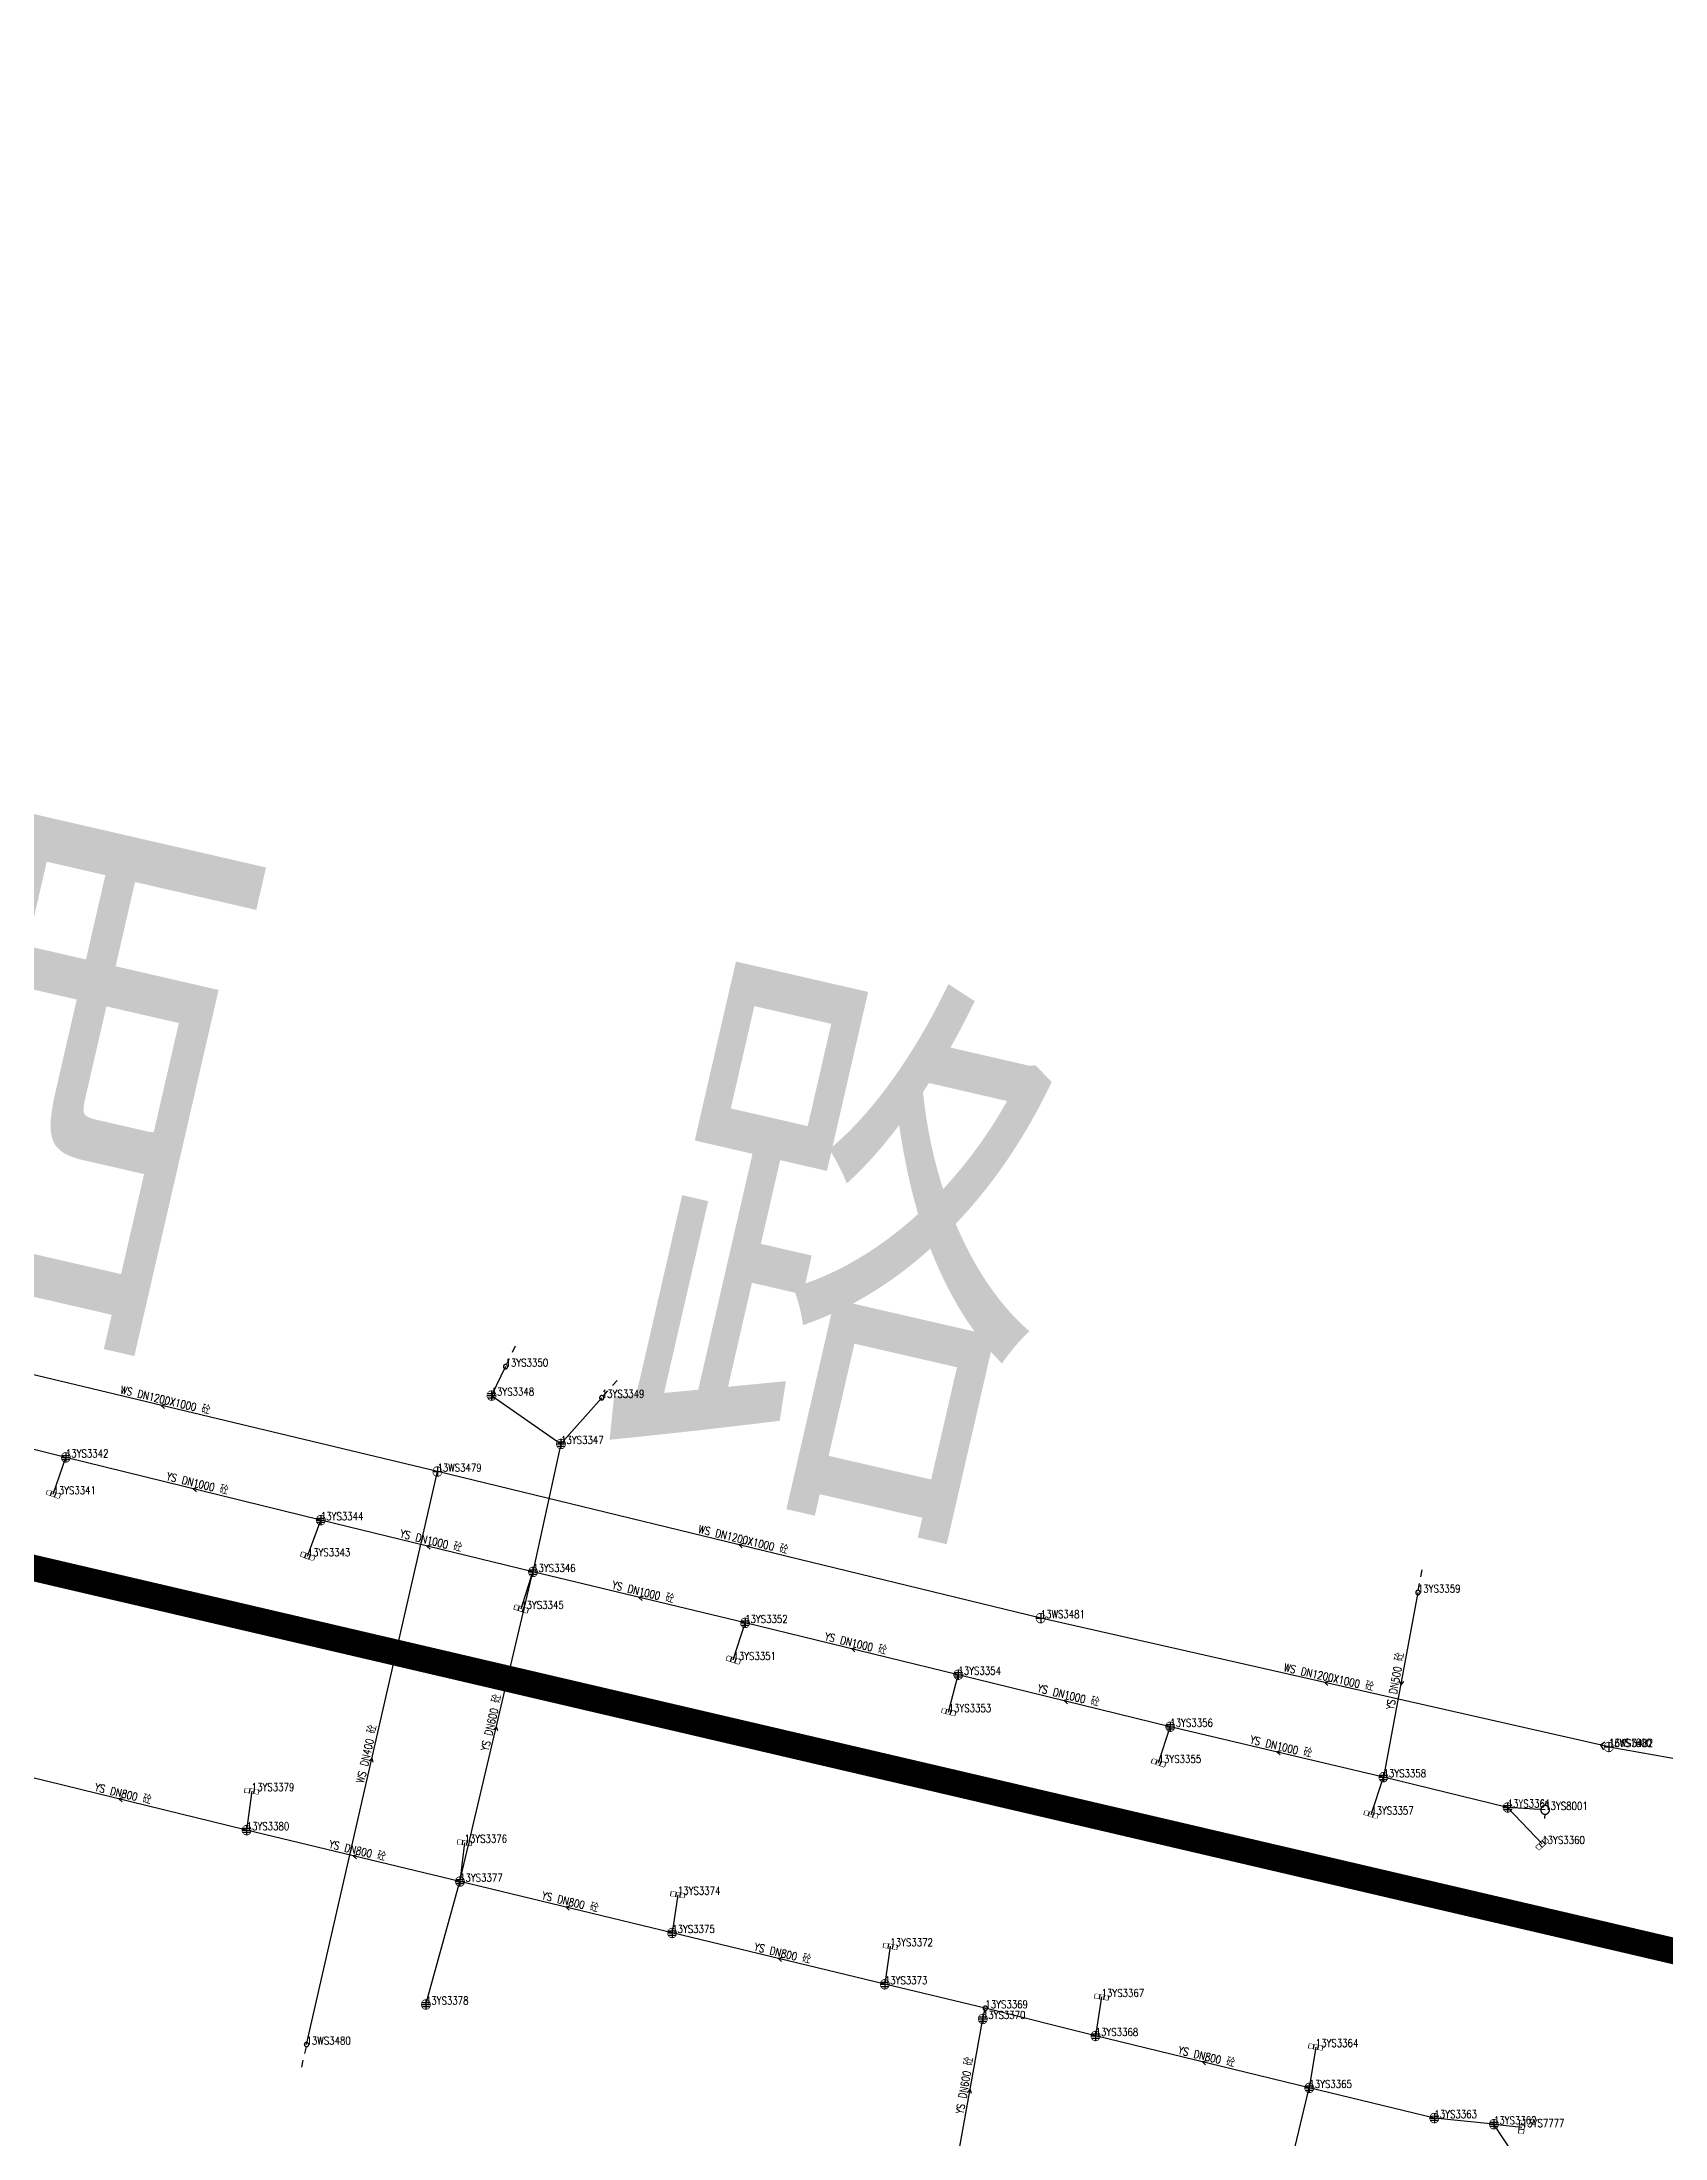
# Model space of a CAD drawing. Extents: x 78813 to 99477, y 2421021 to 2448125.
# Drawn here: x 83625.8 to 83811.4, y 2435447.8 to 2435687.6 of the extents above; entities that cross this region are included whole.
import ezdxf
from ezdxf.enums import TextEntityAlignment as Align

# ---------------------------------------------------------------- set-up
doc = ezdxf.new("R2010")
doc.units = 0
doc.set_wipeout_variables(frame=1)
doc.layers.get('0').update_dxf_attribs({"linetype": 'CONTINUOUS'})
for name, color, linetype in [('DX_WS', 16, 'CONTINUOUS'), ('DX_YS', 42, 'CONTINUOUS'), ('道路', 5, 'CONTINUOUS')]:
    doc.layers.add(name, color=color, linetype=linetype)
doc.layers.add('WSLINE', color=7, linetype='CONTINUOUS', true_color=0x7f0000)
doc.layers.add('YSLINE', color=7, linetype='CONTINUOUS', true_color=0xcc9900)
doc.layers.add('道路名称', color=7, linetype='CONTINUOUS', lineweight=0)
doc.styles.add('CcNameZT', font='txt.SHX', dxfattribs={"width": 0.8, "bigfont": 'HZTXT.SHX'})
doc.styles.get("Standard").update_dxf_attribs({"font": 'txt.shx', "bigfont": 'hztxt.shx'})
doc.styles.add('宋体0.7', font='', dxfattribs={"width": 0.7})
doc.styles.get('宋体0.7').set_extended_font_data('SimSun')

# ---------------------------------------------------------------- blocks, each defined once
blk = doc.blocks.new('GC546')
at = {"color": 0}
for p in [(0.866, 0.5), (0.866, -0.5)]:
    blk.add_line(p, (0, 0), dxfattribs=at)
blk = doc.blocks.new('PS污水井')
blk.add_lwpolyline([(1, 0), (1, 0.07), (0.99, 0.14), (0.98, 0.21), (0.96, 0.28), (0.94, 0.34), (0.91, 0.41), (0.88, 0.47), (0.85, 0.53), (0.81, 0.59), (0.77, 0.64), (0.72, 0.69), (0.67, 0.74), (0.62, 0.79), (0.56, 0.83), (0.5, 0.87), (0.44, 0.9), (0.37, 0.93), (0.31, 0.95), (0.24, 0.97), (0.17, 0.98), (0.1, 0.99), (0.03, 1), (-0.03, 1), (-0.1, 0.99), (-0.17, 0.98), (-0.24, 0.97), (-0.31, 0.95), (-0.37, 0.93), (-0.44, 0.9), (-0.5, 0.87), (-0.56, 0.83), (-0.62, 0.79), (-0.67, 0.74), (-0.72, 0.69), (-0.77, 0.64), (-0.81, 0.59), (-0.85, 0.53), (-0.88, 0.47), (-0.91, 0.41), (-0.94, 0.34), (-0.96, 0.28), (-0.98, 0.21), (-0.99, 0.14), (-1, 0.07), (-1, 0), (-1, -0.07), (-0.99, -0.14), (-0.98, -0.21), (-0.96, -0.28), (-0.94, -0.34), (-0.91, -0.41), (-0.88, -0.47), (-0.85, -0.53), (-0.81, -0.59), (-0.77, -0.64), (-0.72, -0.69), (-0.67, -0.74), (-0.62, -0.79), (-0.56, -0.83), (-0.5, -0.87), (-0.44, -0.9), (-0.37, -0.93), (-0.31, -0.95), (-0.24, -0.97), (-0.17, -0.98), (-0.1, -0.99), (-0.03, -1), (0.03, -1), (0.1, -0.99), (0.17, -0.98), (0.24, -0.97), (0.31, -0.95), (0.37, -0.93), (0.44, -0.9), (0.5, -0.87), (0.56, -0.83), (0.62, -0.79), (0.67, -0.74), (0.72, -0.69), (0.77, -0.64), (0.81, -0.59), (0.85, -0.53), (0.88, -0.47), (0.91, -0.41), (0.94, -0.34), (0.96, -0.28), (0.98, -0.21), (0.99, -0.14), (1, 0)], close=True)
blk.add_wipeout([(1, 0), (1, 0.07), (0.99, 0.14), (0.98, 0.21), (0.96, 0.28), (0.94, 0.34), (0.91, 0.41), (0.88, 0.47), (0.85, 0.53), (0.81, 0.59), (0.77, 0.64), (0.72, 0.69), (0.67, 0.74), (0.62, 0.79), (0.56, 0.83), (0.5, 0.87), (0.44, 0.9), (0.37, 0.93), (0.31, 0.95), (0.24, 0.97), (0.17, 0.98), (0.1, 0.99), (0.03, 1), (-0.03, 1), (-0.1, 0.99), (-0.17, 0.98), (-0.24, 0.97), (-0.31, 0.95), (-0.37, 0.93), (-0.44, 0.9), (-0.5, 0.87), (-0.56, 0.83), (-0.62, 0.79), (-0.67, 0.74), (-0.72, 0.69), (-0.77, 0.64), (-0.81, 0.59), (-0.85, 0.53), (-0.88, 0.47), (-0.91, 0.41), (-0.94, 0.34), (-0.96, 0.28), (-0.98, 0.21), (-0.99, 0.14), (-1, 0.07), (-1, 0), (-1, -0.07), (-0.99, -0.14), (-0.98, -0.21), (-0.96, -0.28), (-0.94, -0.34), (-0.91, -0.41), (-0.88, -0.47), (-0.85, -0.53), (-0.81, -0.59), (-0.77, -0.64), (-0.72, -0.69), (-0.67, -0.74), (-0.62, -0.79), (-0.56, -0.83), (-0.5, -0.87), (-0.44, -0.9), (-0.37, -0.93), (-0.31, -0.95), (-0.24, -0.97), (-0.17, -0.98), (-0.1, -0.99), (-0.03, -1), (0.03, -1), (0.1, -0.99), (0.17, -0.98), (0.24, -0.97), (0.31, -0.95), (0.37, -0.93), (0.44, -0.9), (0.5, -0.87), (0.56, -0.83), (0.62, -0.79), (0.67, -0.74), (0.72, -0.69), (0.77, -0.64), (0.81, -0.59), (0.85, -0.53), (0.88, -0.47), (0.91, -0.41), (0.94, -0.34), (0.96, -0.28), (0.98, -0.21), (0.99, -0.14)])
for p, q in [((-1, 0), (0, 0)), ((0, 1), (0, 0)), ((0, 0), (0, -1)), ((0, 0), (1, 0))]:
    blk.add_line(p, q)
blk = doc.blocks.new('PS非普查')
blk.add_lwpolyline([(3.7, 0), (5.3, 0)])
blk.add_wipeout([(0.5, 0), (0.5, 0.03), (0.5, 0.07), (0.49, 0.1), (0.48, 0.14), (0.47, 0.17), (0.46, 0.2), (0.44, 0.23), (0.42, 0.26), (0.4, 0.29), (0.38, 0.32), (0.36, 0.35), (0.33, 0.37), (0.31, 0.39), (0.28, 0.41), (0.25, 0.43), (0.22, 0.45), (0.19, 0.46), (0.15, 0.48), (0.12, 0.49), (0.09, 0.49), (0.05, 0.5), (0.02, 0.5), (-0.02, 0.5), (-0.05, 0.5), (-0.09, 0.49), (-0.12, 0.49), (-0.15, 0.48), (-0.19, 0.46), (-0.22, 0.45), (-0.25, 0.43), (-0.28, 0.41), (-0.31, 0.39), (-0.33, 0.37), (-0.36, 0.35), (-0.38, 0.32), (-0.4, 0.29), (-0.42, 0.26), (-0.44, 0.23), (-0.46, 0.2), (-0.47, 0.17), (-0.48, 0.14), (-0.49, 0.1), (-0.5, 0.07), (-0.5, 0.03), (-0.5, 0), (-0.5, -0.03), (-0.5, -0.07), (-0.49, -0.1), (-0.48, -0.14), (-0.47, -0.17), (-0.46, -0.2), (-0.44, -0.23), (-0.42, -0.26), (-0.4, -0.29), (-0.38, -0.32), (-0.36, -0.35), (-0.33, -0.37), (-0.31, -0.39), (-0.28, -0.41), (-0.25, -0.43), (-0.22, -0.45), (-0.19, -0.46), (-0.15, -0.48), (-0.12, -0.49), (-0.09, -0.49), (-0.05, -0.5), (-0.02, -0.5), (0.02, -0.5), (0.05, -0.5), (0.09, -0.49), (0.12, -0.49), (0.15, -0.48), (0.19, -0.46), (0.22, -0.45), (0.25, -0.43), (0.28, -0.41), (0.31, -0.39), (0.33, -0.37), (0.36, -0.35), (0.38, -0.32), (0.4, -0.29), (0.42, -0.26), (0.44, -0.23), (0.46, -0.2), (0.47, -0.17), (0.48, -0.14), (0.49, -0.1), (0.5, -0.07)])
blk.add_line((0.5, 0), (2.1, 0))
blk.add_lwpolyline([(0.5, 0), (0.5, 0.03), (0.5, 0.07), (0.49, 0.1), (0.48, 0.14), (0.47, 0.17), (0.46, 0.2), (0.44, 0.23), (0.42, 0.26), (0.4, 0.29), (0.38, 0.32), (0.36, 0.35), (0.33, 0.37), (0.31, 0.39), (0.28, 0.41), (0.25, 0.43), (0.22, 0.45), (0.19, 0.46), (0.15, 0.48), (0.12, 0.49), (0.09, 0.49), (0.05, 0.5), (0.02, 0.5), (-0.02, 0.5), (-0.05, 0.5), (-0.09, 0.49), (-0.12, 0.49), (-0.15, 0.48), (-0.19, 0.46), (-0.22, 0.45), (-0.25, 0.43), (-0.28, 0.41), (-0.31, 0.39), (-0.33, 0.37), (-0.36, 0.35), (-0.38, 0.32), (-0.4, 0.29), (-0.42, 0.26), (-0.44, 0.23), (-0.46, 0.2), (-0.47, 0.17), (-0.48, 0.14), (-0.49, 0.1), (-0.5, 0.07), (-0.5, 0.03), (-0.5, 0), (-0.5, -0.03), (-0.5, -0.07), (-0.49, -0.1), (-0.48, -0.14), (-0.47, -0.17), (-0.46, -0.2), (-0.44, -0.23), (-0.42, -0.26), (-0.4, -0.29), (-0.38, -0.32), (-0.36, -0.35), (-0.33, -0.37), (-0.31, -0.39), (-0.28, -0.41), (-0.25, -0.43), (-0.22, -0.45), (-0.19, -0.46), (-0.15, -0.48), (-0.12, -0.49), (-0.09, -0.49), (-0.05, -0.5), (-0.02, -0.5), (0.02, -0.5), (0.05, -0.5), (0.09, -0.49), (0.12, -0.49), (0.15, -0.48), (0.19, -0.46), (0.22, -0.45), (0.25, -0.43), (0.28, -0.41), (0.31, -0.39), (0.33, -0.37), (0.36, -0.35), (0.38, -0.32), (0.4, -0.29), (0.42, -0.26), (0.44, -0.23), (0.46, -0.2), (0.47, -0.17), (0.48, -0.14), (0.49, -0.1), (0.5, -0.07), (0.5, 0)], close=True)
blk = doc.blocks.new('PS出水口')
for points in [[(0, 0), (1.97, 0)], [(1.15, -0.88), (1.97, 0), (1.11, 0.93)]]:
    blk.add_lwpolyline(points)
blk = doc.blocks.new('PS雨水井')
blk.add_lwpolyline([(1, 0), (1, 0.07), (0.99, 0.14), (0.98, 0.21), (0.96, 0.28), (0.94, 0.34), (0.91, 0.41), (0.88, 0.47), (0.85, 0.53), (0.81, 0.59), (0.77, 0.64), (0.72, 0.69), (0.67, 0.74), (0.62, 0.79), (0.56, 0.83), (0.5, 0.87), (0.44, 0.9), (0.37, 0.93), (0.31, 0.95), (0.24, 0.97), (0.17, 0.98), (0.1, 0.99), (0.03, 1), (-0.03, 1), (-0.1, 0.99), (-0.17, 0.98), (-0.24, 0.97), (-0.31, 0.95), (-0.37, 0.93), (-0.44, 0.9), (-0.5, 0.87), (-0.56, 0.83), (-0.62, 0.79), (-0.67, 0.74), (-0.72, 0.69), (-0.77, 0.64), (-0.81, 0.59), (-0.85, 0.53), (-0.88, 0.47), (-0.91, 0.41), (-0.94, 0.34), (-0.96, 0.28), (-0.98, 0.21), (-0.99, 0.14), (-1, 0.07), (-1, 0), (-1, -0.07), (-0.99, -0.14), (-0.98, -0.21), (-0.96, -0.28), (-0.94, -0.34), (-0.91, -0.41), (-0.88, -0.47), (-0.85, -0.53), (-0.81, -0.59), (-0.77, -0.64), (-0.72, -0.69), (-0.67, -0.74), (-0.62, -0.79), (-0.56, -0.83), (-0.5, -0.87), (-0.44, -0.9), (-0.37, -0.93), (-0.31, -0.95), (-0.24, -0.97), (-0.17, -0.98), (-0.1, -0.99), (-0.03, -1), (0.03, -1), (0.1, -0.99), (0.17, -0.98), (0.24, -0.97), (0.31, -0.95), (0.37, -0.93), (0.44, -0.9), (0.5, -0.87), (0.56, -0.83), (0.62, -0.79), (0.67, -0.74), (0.72, -0.69), (0.77, -0.64), (0.81, -0.59), (0.85, -0.53), (0.88, -0.47), (0.91, -0.41), (0.94, -0.34), (0.96, -0.28), (0.98, -0.21), (0.99, -0.14), (1, 0)], close=True)
blk.add_wipeout([(1, 0), (1, 0.07), (0.99, 0.14), (0.98, 0.21), (0.96, 0.28), (0.94, 0.34), (0.91, 0.41), (0.88, 0.47), (0.85, 0.53), (0.81, 0.59), (0.77, 0.64), (0.72, 0.69), (0.67, 0.74), (0.62, 0.79), (0.56, 0.83), (0.5, 0.87), (0.44, 0.9), (0.37, 0.93), (0.31, 0.95), (0.24, 0.97), (0.17, 0.98), (0.1, 0.99), (0.03, 1), (-0.03, 1), (-0.1, 0.99), (-0.17, 0.98), (-0.24, 0.97), (-0.31, 0.95), (-0.37, 0.93), (-0.44, 0.9), (-0.5, 0.87), (-0.56, 0.83), (-0.62, 0.79), (-0.67, 0.74), (-0.72, 0.69), (-0.77, 0.64), (-0.81, 0.59), (-0.85, 0.53), (-0.88, 0.47), (-0.91, 0.41), (-0.94, 0.34), (-0.96, 0.28), (-0.98, 0.21), (-0.99, 0.14), (-1, 0.07), (-1, 0), (-1, -0.07), (-0.99, -0.14), (-0.98, -0.21), (-0.96, -0.28), (-0.94, -0.34), (-0.91, -0.41), (-0.88, -0.47), (-0.85, -0.53), (-0.81, -0.59), (-0.77, -0.64), (-0.72, -0.69), (-0.67, -0.74), (-0.62, -0.79), (-0.56, -0.83), (-0.5, -0.87), (-0.44, -0.9), (-0.37, -0.93), (-0.31, -0.95), (-0.24, -0.97), (-0.17, -0.98), (-0.1, -0.99), (-0.03, -1), (0.03, -1), (0.1, -0.99), (0.17, -0.98), (0.24, -0.97), (0.31, -0.95), (0.37, -0.93), (0.44, -0.9), (0.5, -0.87), (0.56, -0.83), (0.62, -0.79), (0.67, -0.74), (0.72, -0.69), (0.77, -0.64), (0.81, -0.59), (0.85, -0.53), (0.88, -0.47), (0.91, -0.41), (0.94, -0.34), (0.96, -0.28), (0.98, -0.21), (0.99, -0.14)])
for p, q in [((-1, 0), (0, 0)), ((-0.88, 0.48), (0, 0.47)), ((0, 1), (0, 0)), ((0, 0.47), (0.88, 0.47)), ((0, 0), (0, -1)), ((0, 0), (1, 0)), ((-0.88, -0.48), (0, -0.48)), ((0, -0.48), (0.88, -0.48))]:
    blk.add_line(p, q)
blk = doc.blocks.new('PS管线点')
blk.add_wipeout([(0.5, 0), (0.5, 0.03), (0.5, 0.07), (0.49, 0.1), (0.48, 0.14), (0.47, 0.17), (0.46, 0.2), (0.44, 0.23), (0.42, 0.26), (0.4, 0.29), (0.38, 0.32), (0.36, 0.35), (0.33, 0.37), (0.31, 0.39), (0.28, 0.41), (0.25, 0.43), (0.22, 0.45), (0.19, 0.46), (0.15, 0.48), (0.12, 0.49), (0.09, 0.49), (0.05, 0.5), (0.02, 0.5), (-0.02, 0.5), (-0.05, 0.5), (-0.09, 0.49), (-0.12, 0.49), (-0.15, 0.48), (-0.19, 0.46), (-0.22, 0.45), (-0.25, 0.43), (-0.28, 0.41), (-0.31, 0.39), (-0.33, 0.37), (-0.36, 0.35), (-0.38, 0.32), (-0.4, 0.29), (-0.42, 0.26), (-0.44, 0.23), (-0.46, 0.2), (-0.47, 0.17), (-0.48, 0.14), (-0.49, 0.1), (-0.5, 0.07), (-0.5, 0.03), (-0.5, 0), (-0.5, -0.03), (-0.5, -0.07), (-0.49, -0.1), (-0.48, -0.14), (-0.47, -0.17), (-0.46, -0.2), (-0.44, -0.23), (-0.42, -0.26), (-0.4, -0.29), (-0.38, -0.32), (-0.36, -0.35), (-0.33, -0.37), (-0.31, -0.39), (-0.28, -0.41), (-0.25, -0.43), (-0.22, -0.45), (-0.19, -0.46), (-0.15, -0.48), (-0.12, -0.49), (-0.09, -0.49), (-0.05, -0.5), (-0.02, -0.5), (0.02, -0.5), (0.05, -0.5), (0.09, -0.49), (0.12, -0.49), (0.15, -0.48), (0.19, -0.46), (0.22, -0.45), (0.25, -0.43), (0.28, -0.41), (0.31, -0.39), (0.33, -0.37), (0.36, -0.35), (0.38, -0.32), (0.4, -0.29), (0.42, -0.26), (0.44, -0.23), (0.46, -0.2), (0.47, -0.17), (0.48, -0.14), (0.49, -0.1), (0.5, -0.07)])
blk.add_lwpolyline([(0.5, 0), (0.5, 0.03), (0.5, 0.07), (0.49, 0.1), (0.48, 0.14), (0.47, 0.17), (0.46, 0.2), (0.44, 0.23), (0.42, 0.26), (0.4, 0.29), (0.38, 0.32), (0.36, 0.35), (0.33, 0.37), (0.31, 0.39), (0.28, 0.41), (0.25, 0.43), (0.22, 0.45), (0.19, 0.46), (0.15, 0.48), (0.12, 0.49), (0.09, 0.49), (0.05, 0.5), (0.02, 0.5), (-0.02, 0.5), (-0.05, 0.5), (-0.09, 0.49), (-0.12, 0.49), (-0.15, 0.48), (-0.19, 0.46), (-0.22, 0.45), (-0.25, 0.43), (-0.28, 0.41), (-0.31, 0.39), (-0.33, 0.37), (-0.36, 0.35), (-0.38, 0.32), (-0.4, 0.29), (-0.42, 0.26), (-0.44, 0.23), (-0.46, 0.2), (-0.47, 0.17), (-0.48, 0.14), (-0.49, 0.1), (-0.5, 0.07), (-0.5, 0.03), (-0.5, 0), (-0.5, -0.03), (-0.5, -0.07), (-0.49, -0.1), (-0.48, -0.14), (-0.47, -0.17), (-0.46, -0.2), (-0.44, -0.23), (-0.42, -0.26), (-0.4, -0.29), (-0.38, -0.32), (-0.36, -0.35), (-0.33, -0.37), (-0.31, -0.39), (-0.28, -0.41), (-0.25, -0.43), (-0.22, -0.45), (-0.19, -0.46), (-0.15, -0.48), (-0.12, -0.49), (-0.09, -0.49), (-0.05, -0.5), (-0.02, -0.5), (0.02, -0.5), (0.05, -0.5), (0.09, -0.49), (0.12, -0.49), (0.15, -0.48), (0.19, -0.46), (0.22, -0.45), (0.25, -0.43), (0.28, -0.41), (0.31, -0.39), (0.33, -0.37), (0.36, -0.35), (0.38, -0.32), (0.4, -0.29), (0.42, -0.26), (0.44, -0.23), (0.46, -0.2), (0.47, -0.17), (0.48, -0.14), (0.49, -0.1), (0.5, -0.07), (0.5, 0)], close=True)
blk = doc.blocks.new('PS雨篦')
blk.add_lwpolyline([(-1.5, 0.5), (0, 0.5), (1.5, 0.5), (1.5, -0.5), (0, -0.5), (-1.5, -0.5)], close=True)
blk.add_wipeout([(-1.5, 0.5), (0, 0.5), (1.5, 0.5), (1.5, -0.5), (0, -0.5), (-1.5, -0.5)])
for p, q in [((-0.51, -0.5), (-0.51, 0.5)), ((0.49, -0.5), (0.49, 0.5))]:
    blk.add_line(p, q)
blk = doc.blocks.new('PS预留口')
blk.add_lwpolyline([(4.2, 0), (5.8, 0)])
blk.add_wipeout([(1, 0), (1, 0.07), (0.99, 0.14), (0.98, 0.21), (0.96, 0.28), (0.94, 0.34), (0.91, 0.41), (0.88, 0.47), (0.85, 0.53), (0.81, 0.59), (0.77, 0.64), (0.72, 0.69), (0.67, 0.74), (0.62, 0.79), (0.56, 0.83), (0.5, 0.87), (0.44, 0.9), (0.37, 0.93), (0.31, 0.95), (0.24, 0.97), (0.17, 0.98), (0.1, 0.99), (0.03, 1), (-0.03, 1), (-0.1, 0.99), (-0.17, 0.98), (-0.24, 0.97), (-0.31, 0.95), (-0.37, 0.93), (-0.44, 0.9), (-0.5, 0.87), (-0.56, 0.83), (-0.62, 0.79), (-0.67, 0.74), (-0.72, 0.69), (-0.77, 0.64), (-0.81, 0.59), (-0.85, 0.53), (-0.88, 0.47), (-0.91, 0.41), (-0.94, 0.34), (-0.96, 0.28), (-0.98, 0.21), (-0.99, 0.14), (-1, 0.07), (-1, 0), (-1, -0.07), (-0.99, -0.14), (-0.98, -0.21), (-0.96, -0.28), (-0.94, -0.34), (-0.91, -0.41), (-0.88, -0.47), (-0.85, -0.53), (-0.81, -0.59), (-0.77, -0.64), (-0.72, -0.69), (-0.67, -0.74), (-0.62, -0.79), (-0.56, -0.83), (-0.5, -0.87), (-0.44, -0.9), (-0.37, -0.93), (-0.31, -0.95), (-0.24, -0.97), (-0.17, -0.98), (-0.1, -0.99), (-0.03, -1), (0.03, -1), (0.1, -0.99), (0.17, -0.98), (0.24, -0.97), (0.31, -0.95), (0.37, -0.93), (0.44, -0.9), (0.5, -0.87), (0.56, -0.83), (0.62, -0.79), (0.67, -0.74), (0.72, -0.69), (0.77, -0.64), (0.81, -0.59), (0.85, -0.53), (0.88, -0.47), (0.91, -0.41), (0.94, -0.34), (0.96, -0.28), (0.98, -0.21), (0.99, -0.14)])
blk.add_line((1, 0), (2.6, 0))
blk.add_lwpolyline([(1, 0), (1, 0.07), (0.99, 0.14), (0.98, 0.21), (0.96, 0.28), (0.94, 0.34), (0.91, 0.41), (0.88, 0.47), (0.85, 0.53), (0.81, 0.59), (0.77, 0.64), (0.72, 0.69), (0.67, 0.74), (0.62, 0.79), (0.56, 0.83), (0.5, 0.87), (0.44, 0.9), (0.37, 0.93), (0.31, 0.95), (0.24, 0.97), (0.17, 0.98), (0.1, 0.99), (0.03, 1), (-0.03, 1), (-0.1, 0.99), (-0.17, 0.98), (-0.24, 0.97), (-0.31, 0.95), (-0.37, 0.93), (-0.44, 0.9), (-0.5, 0.87), (-0.56, 0.83), (-0.62, 0.79), (-0.67, 0.74), (-0.72, 0.69), (-0.77, 0.64), (-0.81, 0.59), (-0.85, 0.53), (-0.88, 0.47), (-0.91, 0.41), (-0.94, 0.34), (-0.96, 0.28), (-0.98, 0.21), (-0.99, 0.14), (-1, 0.07), (-1, 0), (-1, -0.07), (-0.99, -0.14), (-0.98, -0.21), (-0.96, -0.28), (-0.94, -0.34), (-0.91, -0.41), (-0.88, -0.47), (-0.85, -0.53), (-0.81, -0.59), (-0.77, -0.64), (-0.72, -0.69), (-0.67, -0.74), (-0.62, -0.79), (-0.56, -0.83), (-0.5, -0.87), (-0.44, -0.9), (-0.37, -0.93), (-0.31, -0.95), (-0.24, -0.97), (-0.17, -0.98), (-0.1, -0.99), (-0.03, -1), (0.03, -1), (0.1, -0.99), (0.17, -0.98), (0.24, -0.97), (0.31, -0.95), (0.37, -0.93), (0.44, -0.9), (0.5, -0.87), (0.56, -0.83), (0.62, -0.79), (0.67, -0.74), (0.72, -0.69), (0.77, -0.64), (0.81, -0.59), (0.85, -0.53), (0.88, -0.47), (0.91, -0.41), (0.94, -0.34), (0.96, -0.28), (0.98, -0.21), (0.99, -0.14), (1, 0)], close=True)
for points in [[(0, 1), (0, 2)], [(0, -2), (0, -1)]]:
    blk.add_lwpolyline(points)

msp = doc.modelspace()

# ---------------------------------------------------------------- block references
at = {"layer": 'DX_WS', "yscale": 0.5, "zscale": 0.5}
for name, p, xscale, rotation in [('GC546', (83639.41, 2435531.63, 0.27), 0.5000000000350477, 346.5262523055992), ('GC546', (83705.5, 2435515.68, 0.32), 0.5000000000188422, 346.3456483458081), ('GC546', (83772.47, 2435499.93, 0.52), 0.5000000000162677, 347.2171592770835), ('GC546', (83663.52, 2435491.29, 0.8), 0.5000000000355774, 257.1278714763056), ('PS非普查', (83656.03, 2435458.53, 1.27), 0.5000000000355774, 257.1278714763056)]:
    msp.add_blockref(name, p, dxfattribs=dict(at, xscale=xscale, rotation=rotation))
at = {"layer": 'DX_WS', "xscale": 0.5, "yscale": 0.5, "zscale": 0.5}
for p in [(83671, 2435524.06, 0.24), (83739.99, 2435507.3, 0.4), (83804.96, 2435492.56, 0.63)]:
    msp.add_blockref('PS污水井', p, dxfattribs=at)
at = {"layer": 'DX_YS'}
for name, p, xscale, yscale, zscale, rotation in [('PS非普查', (83678.79, 2435536.06, 1.71), 0.5000000000210264, 0.5, 0.5, 64.2156679072044), ('PS非普查', (83689.79, 2435532.5, 1.48), 0.5000000000076249, 0.5, 0.5, 48.56448832005576), ('PS雨篦', (83627.07, 2435521.47, 2.03), 0.5000000000396857, 0.5, 0.5, 341.2110012030792), ('GC546', (83643.08, 2435522.09, 1.28), 0.4999999999922277, 0.5, 0.5, 346.1585260888984), ('PS雨篦', (83656.16, 2435514.37, 2.55), 0.4999999999850367, 0.5, 0.5, 339.9378848278247), ('GC546', (83669.8, 2435515.54, 1.42), 0.4999999999561357, 0.5, 0.5, 346.2848299173273), ('PS非普查', (83783.13, 2435510.22, 1.9), 0.5000000002026943, 0.5, 0.5, 79.43081171878609), ('GC546', (83694.05, 2435509.66, 1.52), 0.5000000000293972, 0.5, 0.5, 346.484698991589), ('PS雨篦', (83680.57, 2435508.35, 2.26), 0.5000000000130908, 0.5, 0.5, 342.2469657498171), ('PS雨篦', (83704.84, 2435502.51, 2.39), 0.500000000015875, 0.5, 0.5, 342.4653800513599), ('GC546', (83718.38, 2435503.79, 1.64), 0.5000000000434408, 0.5, 0.5, 346.3623178640187), ('GC546', (83781.16, 2435499.66, 1.71), 0.5000000002026943, 0.5, 0.5, 79.4308117187861), ('GC546', (83742.69, 2435497.86, 1.62), 0.5000000000376237, 0.5, 0.5, 346.2221047013491), ('GC546', (83677.75, 2435494.88, 1.39), 0.4999999999707652, 0.5, 0.5, 256.7320607882868), ('PS雨篦', (83729.46, 2435496.55, 2.4), 0.4999999999979993, 0.5, 0.5, 345.4706518702092), ('GC546', (83767, 2435491.99, 1.56), 0.5000000000154367, 0.5, 0.5, 346.6504055033383), ('PS雨篦', (83753.47, 2435490.74, 2.25), 0.4999999999758435, 0.5, 0.5, 342.018022090781), ('PS雨篦', (83649.76, 2435487.52, 2.38), 0.5000000000105541, 0.5, 0.5, 172.6435599566882), ('GC546', (83634.57, 2435486.62, 1.44), 0.5000000000153371, 0.5, 0.5, 346.2704321713331), ('PS雨篦', (83777.77, 2435484.84, 1.94), 0.4999999999734583, 0.5, 0.5, 341.5569893055402), ('GC546', (83661.38, 2435480.11, 1.43), 0.4999999999488295, 0.5, 0.5, 346.4621704124476), ('PS雨篦', (83674.09, 2435481.61, 2.4), 0.5000000000003486, 0.5000000000003486, 0.5000000000003486, 173.3906030946691), ('PS雨篦', (83797.35, 2435481.48, 2.25), 0.499999999959666, 0.5, 0.5, 43.56772749500396), ('PS雨篦', (83698.49, 2435475.67, 2.31), 0.5000000000124526, 0.5, 0.5, 171.5512043644139), ('GC546', (83685.71, 2435474.23, 1.46), 0.4999999999741287, 0.5, 0.5, 346.3773991116154), ('GC546', (83710, 2435468.36, 1.51), 0.5000000000148835, 0.5, 0.5, 346.416364274629), ('PS雨篦', (83722.79, 2435469.77, 2.29), 0.4999999999945576, 0.5, 0.5, 171.7703234648478), ('PS雨篦', (83746.95, 2435463.98, 2.21), 0.4999999999715006, 0.5, 0.5, 171.390416326688), ('GC546', (83758.49, 2435456.54, 1.7), 0.5000000000562995, 0.5, 0.5, 346.3483158321368), ('PS雨篦', (83771.44, 2435458.25, 2.13), 0.4999999999766384, 0.5, 0.5, 171.1085083522135), ('GC546', (83731.92, 2435453.41, 1.66), 0.49999999977945, 0.5, 0.5, 259.8315680589357), ('PS雨篦', (83795.01, 2435449.1, 2.28), 0.5000000000373184, 0.5, 0.5, 264.2876279861023)]:
    msp.add_blockref(name, p, dxfattribs=dict(at, xscale=xscale, yscale=yscale, zscale=zscale, rotation=rotation))
at = {"layer": 'DX_YS', "xscale": 0.5, "yscale": 0.5, "zscale": 0.5}
for name, p in [('PS雨水井', (83677.19, 2435532.75, 1.51)), ('PS雨水井', (83628.5, 2435525.68, 1.37)), ('PS雨水井', (83685.13, 2435527.22, 1.49)), ('PS雨水井', (83657.66, 2435518.5, 1.43)), ('PS雨水井', (83681.93, 2435512.58, 1.37)), ('PS雨水井', (83706.18, 2435506.75, 1.64)), ('PS雨水井', (83730.57, 2435500.83, 1.62)), ('PS雨水井', (83754.81, 2435494.88, 1.6)), ('PS雨水井', (83779.19, 2435489.1, 1.5)), ('PS雨水井', (83793.39, 2435485.64, 1.37)), ('PS雨水井', (83649.18, 2435483.05, 1.44)), ('PS雨水井', (83673.58, 2435477.17, 1.41)), ('PS雨水井', (83697.84, 2435471.29, 1.49)), ('PS雨水井', (83722.16, 2435465.42, 1.52)), ('PS雨水井', (83669.68, 2435463.11, 1.71)), ('PS管线点', (83733.66, 2435462.68, 1.58)), ('PS雨水井', (83746.27, 2435459.51, 1.68)), ('PS雨水井', (83770.71, 2435453.57, 1.7)), ('PS雨水井', (83785.01, 2435450.12, 1.67)), ('PS雨水井', (83791.82, 2435449.42, 1.52))]:
    msp.add_blockref(name, p, dxfattribs=at)

# ---------------------------------------------------------------- texts
at = {"layer": 'DX_WS', "style": 'CcNameZT', "width": 0.8}
for s, rotation, p in [(' WS DN1200X1000 砼', 346.5263, (83639.47, 2435531.87, 0.24)), (' WS DN1200X1000 砼', 346.3456, (83705.56, 2435515.92, 0.4)), (' WS DN1200X1000 砼', 347.2172, (83772.53, 2435500.17, 0.63)), (' WS DN400 砼', 77.1279, (83663.27, 2435491.35, 1.27))]:
    msp.add_text(s, height=0.9, rotation=rotation, dxfattribs=at).set_placement(p, align=Align.CENTER)
at = {"layer": 'DX_YS', "style": 'CcNameZT', "width": 0.8}
for s, rotation, p in [(' YS DN1000 砼', 346.1585, (83643.14, 2435522.33, 1.43)), (' YS DN1000 砼', 346.2848, (83669.86, 2435515.78, 1.37)), (' YS DN1000 砼', 346.4847, (83694.11, 2435509.91, 1.64)), (' YS DN1000 砼', 346.3623, (83718.43, 2435504.03, 1.62)), (' YS DN500 砼', 79.4308, (83780.92, 2435499.7, 1.9)), (' YS DN1000 砼', 346.2221, (83742.75, 2435498.1, 1.6)), (' YS DN600 砼', 76.7321, (83677.51, 2435494.93, 1.38)), (' YS DN1000 砼', 346.6504, (83767.06, 2435492.24, 1.5)), (' YS DN800 砼', 346.2704, (83634.63, 2435486.86, 1.44)), (' YS DN800 砼', 346.4622, (83661.44, 2435480.35, 1.41)), (' YS DN800 砼', 346.3774, (83685.77, 2435474.48, 1.49)), (' YS DN800 砼', 346.4164, (83710.06, 2435468.6, 1.52)), (' YS DN600 砼', 79.8316, (83731.68, 2435453.46, 1.7)), (' YS DN800 砼', 346.3483, (83758.55, 2435456.78, 1.7))]:
    msp.add_text(s, height=0.9, rotation=rotation, dxfattribs=at).set_placement(p, align=Align.CENTER)

# ---------------------------------------------------------------- next in the draw order: linework, layer by layer
at = {"layer": 'WSLINE'}
for p, q in [((83671, 2435524.06, 0.24), (83607.82, 2435539.19, 0.3)), ((83656.03, 2435458.53, 1.27), (83671, 2435524.06, 0.34)), ((83739.99, 2435507.3, 0.4), (83671, 2435524.06, 0.25)), ((83804.96, 2435492.56, 0.63), (83739.99, 2435507.3, 0.41))]:
    msp.add_line(p, q, dxfattribs=at)
at = {"layer": 'YSLINE'}
for p, q in [((83678.79, 2435536.06, 1.71), (83677.19, 2435532.75, 1.52)), ((83628.5, 2435525.68, 1.37), (83603.82, 2435531.81, 1.36)), ((83677.19, 2435532.75, 1.51), (83685.13, 2435527.22, 1.51)), ((83689.79, 2435532.5, 1.48), (83685.13, 2435527.22, 1.51)), ((83685.13, 2435527.22, 1.49), (83681.93, 2435512.58, 1.35)), ((83627.07, 2435521.47, 2.03), (83628.5, 2435525.68, 2.06)), ((83657.66, 2435518.5, 1.43), (83628.5, 2435525.68, 1.12)), ((83656.16, 2435514.37, 2.55), (83657.66, 2435518.5, 2.39)), ((83681.93, 2435512.58, 1.37), (83657.66, 2435518.5, 1.46)), ((83673.58, 2435477.17, 1.38), (83681.93, 2435512.58, 1.4)), ((83680.57, 2435508.35, 2.26), (83681.93, 2435512.58, 2.2)), ((83706.18, 2435506.75, 1.64), (83681.93, 2435512.58, 1.41)), ((83783.13, 2435510.22, 1.9), (83779.19, 2435489.1, 1.51)), ((83704.84, 2435502.51, 2.39), (83706.18, 2435506.75, 2.12)), ((83730.57, 2435500.83, 1.62), (83706.18, 2435506.75, 1.66)), ((83729.46, 2435496.55, 2.4), (83730.57, 2435500.83, 2.18)), ((83754.81, 2435494.88, 1.6), (83730.57, 2435500.83, 1.64)), ((83753.47, 2435490.74, 2.25), (83754.81, 2435494.88, 2.18)), ((83779.19, 2435489.1, 1.5), (83754.81, 2435494.88, 1.61)), ((83804.99, 2435492.58, 0.63), (83815.31, 2435490.75, 0.42)), ((83649.18, 2435483.05, 1.44), (83619.95, 2435490.19, 1.44)), ((83649.76, 2435487.52, 2.38), (83649.18, 2435483.05, 2.01)), ((83777.77, 2435484.84, 1.94), (83779.19, 2435489.1, 1.98)), ((83793.39, 2435485.64, 1.37), (83779.19, 2435489.1, 1.51)), ((83673.58, 2435477.17, 1.41), (83649.18, 2435483.05, 1.45)), ((83674.09, 2435481.61, 2.4), (83673.58, 2435477.17, 2.01)), ((83669.68, 2435463.11, 1.71), (83673.58, 2435477.17, 1.44)), ((83697.84, 2435471.29, 1.49), (83673.58, 2435477.17, 1.43)), ((83698.49, 2435475.67, 2.31), (83697.84, 2435471.29, 2.08)), ((83722.16, 2435465.42, 1.52), (83697.84, 2435471.29, 1.5)), ((83722.79, 2435469.77, 2.29), (83722.16, 2435465.42, 2.05)), ((83746.95, 2435463.98, 2.21), (83746.27, 2435459.51, 2.17)), ((83770.71, 2435453.57, 1.7), (83746.27, 2435459.51, 1.7)), ((83771.44, 2435458.25, 2.13), (83770.71, 2435453.57, 1.85)), ((83767.34, 2435439.63, 1.62), (83770.71, 2435453.57, 1.5)), ((83785.01, 2435450.12, 1.67), (83770.71, 2435453.57, 1.5)), ((83791.82, 2435449.42, 1.52), (83785.01, 2435450.12, 1.68)), ((83791.82, 2435449.42, 1.8), (83795.01, 2435449.1, 2.28)), ((83807.37, 2435425.97, 1.73), (83791.82, 2435449.42, 1.5))]:
    msp.add_line(p, q, dxfattribs=at)

# ---------------------------------------------------------------- next in the draw order: block references
at = {"layer": 'DX_YS', "yscale": 0.5, "zscale": 0.5}
for name, p, xscale, rotation in [('PS出水口', (83804.99, 2435492.58, 0.63), 0.5000000000355833, 169.9362708275185), ('PS预留口', (83797.68, 2435485.37, 1.51), 0.4999999999965891, 176.3987218841848)]:
    msp.add_blockref(name, p, dxfattribs=dict(at, xscale=xscale, rotation=rotation))
at = {"layer": 'DX_YS', "xscale": 0.5, "yscale": 0.5, "zscale": 0.5}
msp.add_blockref('PS雨水井', (83733.37, 2435461.46, 1.64), dxfattribs=at)

# ---------------------------------------------------------------- next in the draw order: texts
at = {"layer": 'DX_WS', "width": 0.8}
for s, p in [('13WS3479', (83671, 2435524.06, 0.24)), ('13WS3481', (83739.99, 2435507.3, 0.4)), ('13WS3482', (83804.96, 2435492.56, 0.63)), ('13WS3480', (83656.03, 2435458.53, 1.27))]:
    msp.add_text(s, height=0.9, dxfattribs=at).set_placement(p)
at = {"layer": 'DX_YS', "width": 0.8}
for s, p in [('13YS3350', (83678.79, 2435536.06, 1.71)), ('13YS3348', (83677.19, 2435532.75, 1.51)), ('13YS3349', (83689.79, 2435532.5, 1.48)), ('13YS3342', (83628.5, 2435525.68, 1.37)), ('13YS3347', (83685.13, 2435527.22, 1.49)), ('13YS3341', (83627.07, 2435521.47, 2.03)), ('13YS3344', (83657.66, 2435518.5, 1.43)), ('13YS3343', (83656.16, 2435514.37, 2.55)), ('13YS3346', (83681.93, 2435512.58, 1.37)), ('13YS3345', (83680.57, 2435508.35, 2.26)), ('13YS3359', (83783.13, 2435510.22, 1.9)), ('13YS3352', (83706.18, 2435506.75, 1.64)), ('13YS3351', (83704.84, 2435502.51, 2.39)), ('13YS3354', (83730.57, 2435500.83, 1.62)), ('13YS3353', (83729.46, 2435496.55, 2.4)), ('13YS3356', (83754.81, 2435494.88, 1.6)), ('16YS1600', (83804.99, 2435492.58, 0.63)), ('13YS3355', (83753.47, 2435490.74, 2.25)), ('13YS3358', (83779.19, 2435489.1, 1.5)), ('13YS3379', (83649.76, 2435487.52, 2.38)), ('13YS3357', (83777.77, 2435484.84, 1.94)), ('13YS3380', (83649.18, 2435483.05, 1.44)), ('13YS3376', (83674.09, 2435481.61, 2.4)), ('13YS3360', (83797.35, 2435481.48, 2.25)), ('13YS3377', (83673.58, 2435477.17, 1.41)), ('13YS3374', (83698.49, 2435475.67, 2.31)), ('13YS3375', (83697.84, 2435471.29, 1.49)), ('13YS3372', (83722.79, 2435469.77, 2.29)), ('13YS3373', (83722.16, 2435465.42, 1.52)), ('13YS3378', (83669.68, 2435463.11, 1.71)), ('13YS3367', (83746.95, 2435463.98, 2.21)), ('13YS3368', (83746.27, 2435459.51, 1.68)), ('13YS3364', (83771.44, 2435458.25, 2.13)), ('13YS3365', (83770.71, 2435453.57, 1.7)), ('13YS3363', (83785.01, 2435450.12, 1.67)), ('13YS3362', (83791.82, 2435449.42, 1.52)), ('13YS7777', (83795.01, 2435449.1, 2.28))]:
    msp.add_text(s, height=0.9, dxfattribs=at).set_placement(p)
at = {"layer": '道路名称', "style": '宋体0.7', "width": 0.7}
msp.add_text('南  港  西  路', height=50, rotation=347.043, dxfattribs=at).set_placement((83410, 2435594.45))

# ---------------------------------------------------------------- next in the draw order: linework, layer by layer
at = {"layer": 'YSLINE'}
for p, q in [((83797.35, 2435481.48, 2.25), (83793.39, 2435485.64, 2.24)), ((83797.68, 2435485.37, 1.51), (83793.39, 2435485.64, 1.41)), ((83733.66, 2435462.68, 1.58), (83722.16, 2435465.42, 1.53)), ((83730.48, 2435445.37, 1.7), (83733.37, 2435461.46, 1.61)), ((83733.37, 2435461.46, 1.64), (83733.66, 2435462.68, 1.58)), ((83746.27, 2435459.51, 1.68), (83733.66, 2435462.68, 1.58))]:
    msp.add_line(p, q, dxfattribs=at)
at = {"layer": '道路', "const_width": 3, "flags": 128}
msp.add_lwpolyline([(83845.87, 2435461.41), (83262.08, 2435597.74), (83093.96, 2435637.22), (83070.74, 2435649.14), (82652.08, 2435998.43)], dxfattribs=at)

# ---------------------------------------------------------------- next in the draw order: texts
at = {"layer": 'DX_YS', "width": 0.8}
for s, p in [('13YS3361', (83793.39, 2435485.64, 1.37)), ('13YS8001', (83797.68, 2435485.37, 1.51)), ('13YS3369', (83733.66, 2435462.68, 1.58)), ('13YS3370', (83733.37, 2435461.46, 1.64))]:
    msp.add_text(s, height=0.9, dxfattribs=at).set_placement(p)

doc.saveas('drawing.dxf')
